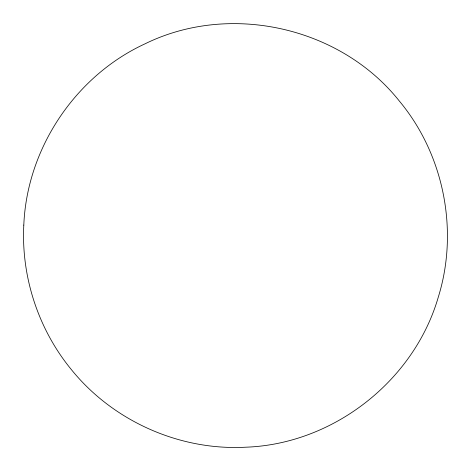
<?xml version="1.0" encoding="UTF-8"?>
<svg xmlns="http://www.w3.org/2000/svg" width="471" height="471" viewBox="0 0 471 471"><rect width="100%" height="100%" fill="white"/><g stroke="black" fill="none" stroke-linecap="round" stroke-linejoin="round"><path stroke-width="0.71" d="M23.803 225.103C21.095 277.125 38.51 329.777 71.663 369.959C113.281 421.262 179.881 450.8 245.85 447.197L245.886 447.197C333.256 444.076 414.033 380.974 438.324 297.024C458.96 230.566 443.929 154.523 399.337 101.041C340.486 26.9 229.783 2.043 144.88 43.897C75.254 76.037 26.894 148.518 23.803 225.103"/></g></svg>
